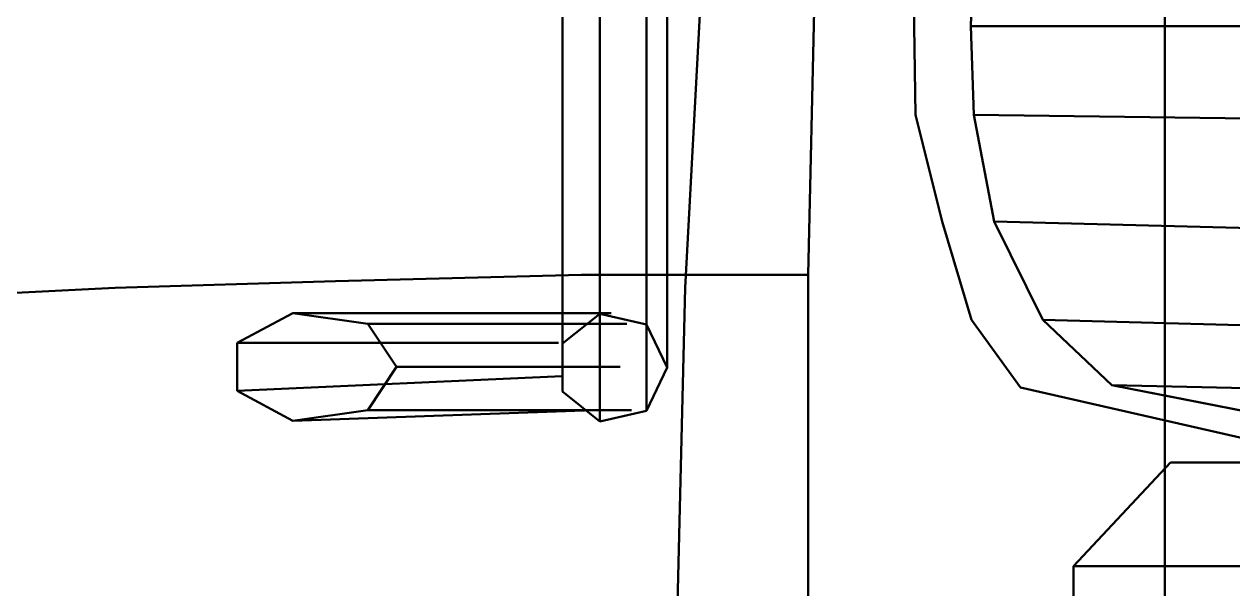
# Model space of a CAD drawing. Header units: inches. Extents: x 297.28 to 301.23, y -10.28 to -8.52.
# Drawn here: x 298.083 to 298.675, y -9.28 to -9.003 of the extents above; entities that cross this region are included whole.
import ezdxf

# ---------------------------------------------------------------- set-up
doc = ezdxf.new("R2010")
doc.units = ezdxf.units.IN
doc.header["$MEASUREMENT"] = 0
for name, color, linetype, lineweight in [('Ford-Butacas-3D', 5, 'CONTINUOUS', 50), ('Ford-chasis', 1, 'CONTINUOUS', 50), ('Ford-Cromados', 2, 'CONTINUOUS', 50), ('Ford-Fondo-3D', 6, 'CONTINUOUS', 50)]:
    doc.layers.add(name, color=color, linetype=linetype, lineweight=lineweight)

msp = doc.modelspace()

# ---------------------------------------------------------------- linework, layer by layer
at = {"layer": 'Ford-Butacas-3D', "invisible_edges": 5}
for points in [[(298.54824, -8.96054, 0.9114), (298.51962, -8.96054, 0.895), (298.51895, -9.00409, 0.89896), (298.54678, -9.00409, 0.91468)], [(298.54824, -9.04765, 0.9114), (298.51962, -9.04765, 0.895), (298.51895, -9.00409, 0.89896), (298.54678, -9.00409, 0.91468)], [(298.53275, -9.09989, 0.87494), (298.5582, -9.09989, 0.90087), (298.54824, -9.04765, 0.9114), (298.51962, -9.04765, 0.895)], [(298.58206, -9.14811, 0.88049), (298.54698, -9.14811, 0.8531), (298.53275, -9.09989, 0.87494), (298.5582, -9.09989, 0.90087)], [(298.57102, -9.1813, 0.81879), (298.61588, -9.18026, 0.84958), (298.58206, -9.14811, 0.88049), (298.54698, -9.14811, 0.8531)], [(298.84183, -9.22446, 0.56003), (298.75961, -9.22446, 0.54477), (298.57102, -9.1813, 0.81879), (298.61588, -9.18026, 0.84958)]]:
    msp.add_3dface(points, dxfattribs=at)
at = {"layer": 'Ford-Butacas-3D'}
for points in [[(298.54824, -8.96054, 0.9114), (298.85621, -8.95652, 0.3874), (298.85475, -9.00409, 0.39068), (298.54678, -9.00409, 0.91468)], [(298.54824, -9.04765, 0.9114), (298.85621, -9.05167, 0.3874), (298.85475, -9.00409, 0.39068), (298.54678, -9.00409, 0.91468)], [(298.86742, -9.10793, 0.39339), (298.5582, -9.09989, 0.90087), (298.54824, -9.04765, 0.9114), (298.85621, -9.05167, 0.3874)], [(298.58206, -9.14811, 0.88049), (298.87862, -9.15615, 0.39938), (298.86742, -9.10793, 0.39339), (298.5582, -9.09989, 0.90087)], [(298.97562, -9.18829, 0.42818), (298.61588, -9.18026, 0.84958), (298.58206, -9.14811, 0.88049), (298.87862, -9.15615, 0.39938)], [(298.61588, -9.18026, 0.84958), (298.84183, -9.22446, 0.56003), (298.97735, -9.22446, 0.48963), (298.97562, -9.18829, 0.42818)]]:
    msp.add_3dface(points, dxfattribs=at)
at = {"layer": 'Ford-chasis', "linetype": 'ByBlock'}
for points, invisible_edges in [([(298.46698, -9.12608, 0.8855), (298.47099, -8.94828, 0.85693), (298.42246, -8.95146, 0.8601), (298.42246, -9.12608, 0.8855)], 4), ([(298.46698, -9.12608, 0.8855), (298.46698, -9.12608, 0.85693), (298.47099, -8.94828, 0.83153), (298.47099, -8.94828, 0.85693)], 5), ([(298.35579, -9.12608, 0.8855), (298.35579, -8.95463, 0.86328), (298.23514, -8.96098, 0.86645), (298.23514, -9.12926, 0.88233)], 5), ([(298.42246, -8.95146, 0.8601), (298.42246, -9.12608, 0.8855), (298.35579, -9.12608, 0.8855), (298.35579, -8.95463, 0.86328)], 5), ([(298.23514, -8.96098, 0.86645), (298.23514, -9.12926, 0.88233), (298.12719, -9.13243, 0.87778), (298.12719, -8.97051, 0.86508)], 5), ([(298.12719, -9.13243, 0.87778), (298.12719, -8.97051, 0.86508), (297.99906, -8.98321, 0.85966), (297.99906, -9.13878, 0.87236)], 5), ([(298.35579, -9.39596, 0.90138), (298.35579, -9.12608, 0.8855), (298.23514, -9.12926, 0.88233), (298.23514, -9.39596, 0.8982)], 5), ([(298.42246, -9.12608, 0.8855), (298.42246, -9.39596, 0.90138), (298.35579, -9.39596, 0.90138), (298.35579, -9.12608, 0.8855)], 5), ([(298.46698, -9.39596, 0.90138), (298.46698, -9.12608, 0.8855), (298.42246, -9.12608, 0.8855), (298.42246, -9.39596, 0.90138)], 4), ([(298.46698, -9.39596, 0.88233), (298.46698, -9.39596, 0.90138), (298.46698, -9.12608, 0.8855), (298.46698, -9.12608, 0.85693)], 4), ([(298.12719, -9.39596, 0.89366), (298.12719, -9.13243, 0.87778), (297.99906, -9.13878, 0.87236), (297.99906, -9.39596, 0.88824)], 5), ([(298.23514, -9.12926, 0.88233), (298.23514, -9.39596, 0.8982), (298.12719, -9.39596, 0.89366), (298.12719, -9.13243, 0.87778)], 5)]:
    msp.add_3dface(points, dxfattribs=dict(at, invisible_edges=invisible_edges))
at = {"layer": 'Ford-Cromados', "color": 2}
for points, invisible_edges in [([(298.36481, -8.98523, 1.198), (298.36481, -9.03545, 1.20595), (298.34645, -9.03545, 1.19131), (298.34645, -8.98975, 1.18407)], 10), ([(298.34645, -9.03545, 1.19131), (298.34645, -8.98975, 1.18407), (298.34645, -8.99701, 1.16173), (298.34645, -9.03545, 1.16782)], 10), ([(298.3877, -9.03545, 1.20072), (298.3877, -8.98684, 1.19303), (298.36481, -8.98523, 1.198), (298.36481, -9.03545, 1.20595)], 10), ([(298.39789, -8.99338, 1.1729), (298.39789, -9.03545, 1.17957), (298.3877, -9.03545, 1.20072), (298.3877, -8.98684, 1.19303)], 10), ([(298.3877, -9.03545, 1.15841), (298.3877, -8.99992, 1.15278), (298.39789, -8.99338, 1.1729), (298.39789, -9.03545, 1.17957)], 10), ([(298.34645, -8.99701, 1.16173), (298.34645, -9.03545, 1.16782), (298.36481, -9.03545, 1.15318), (298.36481, -9.00154, 1.14781)], 10), ([(298.36481, -9.03545, 1.15318), (298.36481, -9.00154, 1.14781), (298.3877, -8.99992, 1.15278), (298.3877, -9.03545, 1.15841)], 10), ([(298.36481, -9.03545, 1.20595), (298.36481, -9.08568, 1.198), (298.34645, -9.08115, 1.18407), (298.34645, -9.03545, 1.19131)], 10), ([(298.34645, -9.03545, 1.16782), (298.34645, -9.07389, 1.16173), (298.36481, -9.06937, 1.14781), (298.36481, -9.03545, 1.15318)], 10), ([(298.34645, -9.08115, 1.18407), (298.34645, -9.03545, 1.19131), (298.34645, -9.03545, 1.16782), (298.34645, -9.07389, 1.16173)], 10), ([(298.3877, -9.08406, 1.19303), (298.3877, -9.03545, 1.20072), (298.36481, -9.03545, 1.20595), (298.36481, -9.08568, 1.198)], 10), ([(298.36481, -9.06937, 1.14781), (298.36481, -9.03545, 1.15318), (298.3877, -9.03545, 1.15841), (298.3877, -9.07098, 1.15278)], 10), ([(298.3877, -9.07098, 1.15278), (298.3877, -9.03545, 1.15841), (298.39789, -9.03545, 1.17957), (298.39789, -9.07752, 1.1729)], 10), ([(298.39789, -9.03545, 1.17957), (298.39789, -9.07752, 1.1729), (298.3877, -9.08406, 1.19303), (298.3877, -9.03545, 1.20072)], 10), ([(298.34645, -9.07389, 1.16173), (298.34645, -9.10857, 1.14406), (298.36481, -9.09997, 1.13222), (298.36481, -9.06937, 1.14781)], 10), ([(298.36481, -9.09997, 1.13222), (298.36481, -9.06937, 1.14781), (298.3877, -9.07098, 1.15278), (298.3877, -9.10304, 1.13645)], 10), ([(298.3877, -9.10304, 1.13645), (298.3877, -9.07098, 1.15278), (298.39789, -9.07752, 1.1729), (298.39789, -9.11548, 1.15356)], 10), ([(298.34645, -9.12238, 1.16306), (298.34645, -9.08115, 1.18407), (298.34645, -9.07389, 1.16173), (298.34645, -9.10857, 1.14406)], 10), ([(298.39789, -9.07752, 1.1729), (298.39789, -9.11548, 1.15356), (298.3877, -9.12791, 1.17068), (298.3877, -9.08406, 1.19303)], 10), ([(298.36481, -9.08568, 1.198), (298.36481, -9.13099, 1.17491), (298.34645, -9.12238, 1.16306), (298.34645, -9.08115, 1.18407)], 10), ([(298.3877, -9.12791, 1.17068), (298.3877, -9.08406, 1.19303), (298.36481, -9.08568, 1.198), (298.36481, -9.13099, 1.17491)], 10), ([(298.34645, -9.10857, 1.14406), (298.34645, -9.1361, 1.11654), (298.36481, -9.12425, 1.10794), (298.36481, -9.09997, 1.13222)], 10), ([(298.36481, -9.12425, 1.10794), (298.36481, -9.09997, 1.13222), (298.3877, -9.10304, 1.13645), (298.3877, -9.12848, 1.11101)], 10), ([(298.3877, -9.12848, 1.11101), (298.3877, -9.10304, 1.13645), (298.39789, -9.11548, 1.15356), (298.39789, -9.1456, 1.12344)], 10), ([(298.34645, -9.1551, 1.13035), (298.34645, -9.12238, 1.16306), (298.34645, -9.10857, 1.14406), (298.34645, -9.1361, 1.11654)], 10), ([(298.39789, -9.11548, 1.15356), (298.39789, -9.1456, 1.12344), (298.3877, -9.16271, 1.13588), (298.3877, -9.12791, 1.17068)], 10), ([(298.36481, -9.13099, 1.17491), (298.36481, -9.16694, 1.13895), (298.34645, -9.1551, 1.13035), (298.34645, -9.12238, 1.16306)], 10), ([(298.34645, -9.1361, 1.11654), (298.34645, -9.15377, 1.08186), (298.36481, -9.13984, 1.07734), (298.36481, -9.12425, 1.10794)], 10), ([(298.36481, -9.13984, 1.07734), (298.36481, -9.12425, 1.10794), (298.3877, -9.12848, 1.11101), (298.3877, -9.14481, 1.07895)], 10), ([(298.3877, -9.16271, 1.13588), (298.3877, -9.12791, 1.17068), (298.36481, -9.13099, 1.17491), (298.36481, -9.16694, 1.13895)], 10), ([(298.3877, -9.14481, 1.07895), (298.3877, -9.12848, 1.11101), (298.39789, -9.1456, 1.12344), (298.39789, -9.16493, 1.08549)], 10), ([(298.34645, -9.1761, 1.08912), (298.34645, -9.1551, 1.13035), (298.34645, -9.1361, 1.11654), (298.34645, -9.15377, 1.08186)], 10), ([(298.34645, -9.15377, 1.08186), (298.34645, -9.15985, 1.04342), (298.36481, -9.14521, 1.04342), (298.36481, -9.13984, 1.07734)], 10), ([(298.36481, -9.14521, 1.04342), (298.36481, -9.13984, 1.07734), (298.3877, -9.14481, 1.07895), (298.3877, -9.15044, 1.04342)], 10), ([(298.34448, -9.15952, 1.02905), (298.18701, -9.15952, 0.87849), (298.21436, -9.14488, 0.8761), (298.37042, -9.14488, 1.01199)], 8), ([(298.37042, -9.14488, 1.01199), (298.21436, -9.14488, 0.8761), (298.25113, -9.15011, 0.87847), (298.3781, -9.15011, 1.00488)], 8), ([(298.25113, -9.15011, 0.87847), (298.3781, -9.15011, 1.00488), (298.37471, -9.17127, 0.98797), (298.26517, -9.17127, 0.87973)], 2), ([(298.34645, -9.15985, 1.04342), (298.34645, -9.15985, 0.88112), (298.36481, -9.14521, 0.88008), (298.36481, -9.14521, 1.04342)], 8), ([(298.36481, -9.14521, 1.04342), (298.36481, -9.14521, 0.88008), (298.3877, -9.15044, 0.88032), (298.3877, -9.15044, 1.04342)], 8), ([(298.3877, -9.15044, 1.04342), (298.3877, -9.14481, 1.07895), (298.39789, -9.16493, 1.08549), (298.39789, -9.1716, 1.04342)], 10), ([(298.39789, -9.1456, 1.12344), (298.39789, -9.16493, 1.08549), (298.3877, -9.18506, 1.09203), (298.3877, -9.16271, 1.13588)], 10), ([(298.3877, -9.15044, 0.88032), (298.3877, -9.15044, 1.04342), (298.39789, -9.1716, 1.04342), (298.39789, -9.1716, 0.88213)], 2), ([(298.34645, -9.18334, 1.04342), (298.34645, -9.1761, 1.08912), (298.34645, -9.15377, 1.08186), (298.34645, -9.15985, 1.04342)], 10), ([(298.36481, -9.16694, 1.13895), (298.36481, -9.19003, 1.09365), (298.34645, -9.1761, 1.08912), (298.34645, -9.1551, 1.13035)], 10), ([(298.18701, -9.18301, 0.88154), (298.34642, -9.17581, 1.03009), (298.34448, -9.15952, 1.02905), (298.18701, -9.15952, 0.87849)], 2), ([(298.34645, -9.18334, 0.88265), (298.34645, -9.18334, 1.04342), (298.34645, -9.15985, 1.04342), (298.34645, -9.15985, 0.88112)], 2), ([(298.3877, -9.18506, 1.09203), (298.3877, -9.16271, 1.13588), (298.36481, -9.16694, 1.13895), (298.36481, -9.19003, 1.09365)], 10), ([(298.39789, -9.16493, 1.08549), (298.39789, -9.1716, 1.04342), (298.3877, -9.19276, 1.04342), (298.3877, -9.18506, 1.09203)], 10), ([(298.37471, -9.17127, 0.98797), (298.26517, -9.17127, 0.87973), (298.25113, -9.19243, 0.88227), (298.38033, -9.19243, 1.00711)], 8), ([(298.39789, -9.1716, 1.04342), (298.39789, -9.1716, 0.88213), (298.3877, -9.19276, 0.88369), (298.3877, -9.19276, 1.04342)], 8), ([(298.36642, -9.19236, 1.01028), (298.21436, -9.19765, 0.88317), (298.18701, -9.18301, 0.88154), (298.34642, -9.17581, 1.03009)], 8), ([(298.36481, -9.19003, 1.09365), (298.36481, -9.19798, 1.04342), (298.34645, -9.18334, 1.04342), (298.34645, -9.1761, 1.08912)], 10), ([(298.36481, -9.19798, 1.04342), (298.36481, -9.19798, 0.88358), (298.34645, -9.18334, 0.88265), (298.34645, -9.18334, 1.04342)], 8), ([(298.3877, -9.19276, 1.04342), (298.3877, -9.18506, 1.09203), (298.36481, -9.19003, 1.09365), (298.36481, -9.19798, 1.04342)], 10), ([(298.25113, -9.19243, 0.88227), (298.38033, -9.19243, 1.00711), (298.36642, -9.19236, 1.01028), (298.21436, -9.19765, 0.88317)], 2), ([(298.3877, -9.19276, 0.88369), (298.3877, -9.19276, 1.04342), (298.36481, -9.19798, 1.04342), (298.36481, -9.19798, 0.88358)], 2)]:
    msp.add_3dface(points, dxfattribs=dict(at, invisible_edges=invisible_edges))
at = {"layer": 'Ford-Fondo-3D'}
for points, invisible_edges in [([(298.50819, -8.63078, 0.695), (298.50819, -10.16113, 0.695), (298.48279, -10.15478, 0.7331), (298.48279, -8.63713, 0.7331)], 5), ([(298.57169, -10.15207, 0.5934), (298.57169, -8.63985, 0.5934), (298.50819, -8.63078, 0.695), (298.50819, -10.16113, 0.695)], 5), ([(298.48279, -10.15478, 0.7331), (298.48279, -8.63713, 0.7331), (298.46583, -8.73556, 0.75407), (298.46583, -10.05636, 0.75407)], 5), ([(298.60026, -8.64676, 0.5045), (298.60026, -10.14516, 0.5045), (298.57169, -10.15207, 0.5934), (298.57169, -8.63985, 0.5934)], 5), ([(298.63201, -10.13106, 0.35845), (298.63201, -8.66086, 0.35845), (298.60026, -8.64676, 0.5045), (298.60026, -10.14516, 0.5045)], 5), ([(298.64187, -8.67686, 0.30133), (298.64187, -10.11506, 0.30133), (298.63201, -10.13106, 0.35845), (298.63201, -8.66086, 0.35845)], 4), ([(298.46583, -10.05636, 0.75407), (298.46583, -8.73556, 0.75407), (298.45512, -8.74826, 0.7712), (298.45512, -10.04366, 0.7712)], 5), ([(298.45512, -10.04366, 0.7712), (298.44469, -10.03413, 0.78708), (298.44469, -8.75778, 0.78708), (298.45512, -8.74826, 0.7712)], 10)]:
    msp.add_3dface(points, dxfattribs=dict(at, invisible_edges=invisible_edges))
for points in [[(298.64187, -8.67686, 0.30133), (298.64187, -10.11506, 0.30133), (299.80994, -10.11013, 0.26161), (299.80994, -8.68178, 0.26161)], [(298.59709, -9.26896, 0.53658), (299.79406, -9.26896, 0.53658), (299.79406, -9.21816, 0.30163), (298.64471, -9.21816, 0.30163)], [(299.79406, -9.52296, 0.53658), (298.59709, -9.52296, 0.53658), (298.59709, -9.26896, 0.53658), (299.79406, -9.26896, 0.53658)]]:
    msp.add_3dface(points, dxfattribs=at)
at = {"layer": 'Ford-Fondo-3D', "color": 6}
for points, invisible_edges in [([(298.44469, -8.75778, 0.78708), (298.44469, -10.03413, 0.78708), (298.43199, -9.98016, 0.81248), (298.43199, -8.81176, 0.81248)], 5), ([(298.43199, -9.98016, 0.81248), (298.43199, -8.81176, 0.81248), (298.41611, -8.95781, 0.8474), (298.41611, -9.83411, 0.8474)], 5), ([(298.41611, -8.95781, 0.8474), (298.41611, -9.83411, 0.8474), (298.40659, -9.65948, 0.8728), (298.40659, -9.13243, 0.8728)], 5), ([(298.40659, -9.65948, 0.8728), (298.40659, -9.13243, 0.8728), (298.40024, -9.39596, 0.89503)], 1)]:
    msp.add_3dface(points, dxfattribs=dict(at, invisible_edges=invisible_edges))

doc.saveas('drawing.dxf')
